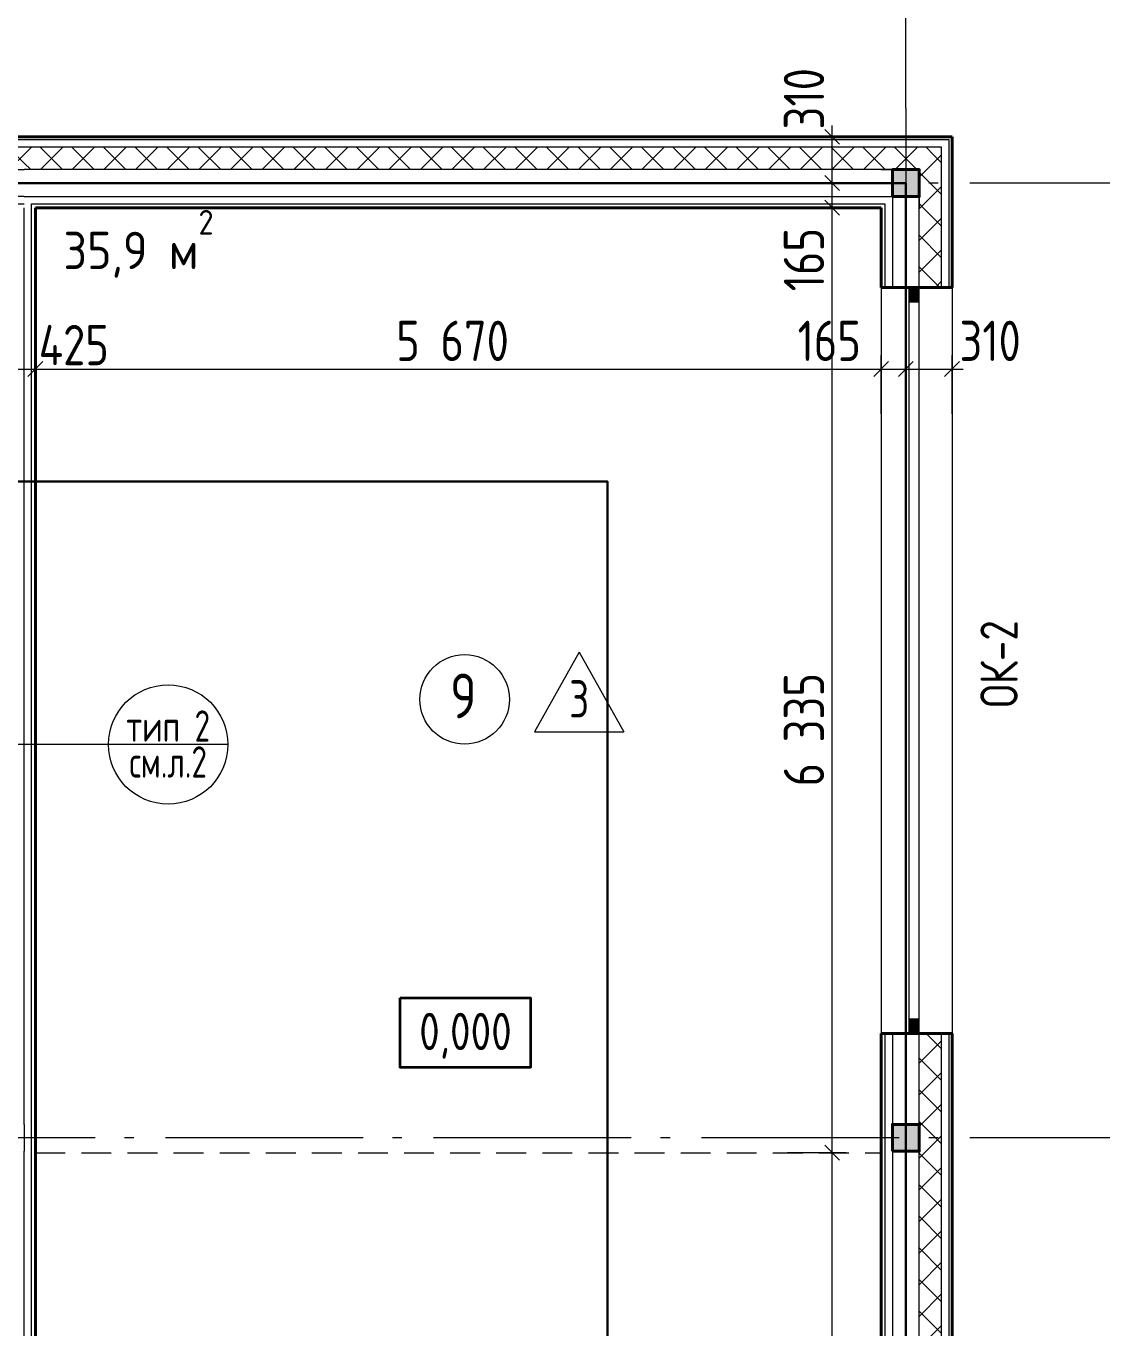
# Model space of a CAD drawing. Header units: millimetres. Extents: x -61690 to 288735, y 32617 to 77592.
# Drawn here: x 16481 to 23694, y 64181 to 72908 of the extents above; entities that cross this region are included whole.
import ezdxf
from ezdxf.enums import TextEntityAlignment as Align

# ---------------------------------------------------------------- set-up
doc = ezdxf.new("R2010")
doc.units = ezdxf.units.MM
doc.header["$MEASUREMENT"] = 0
doc.set_wipeout_variables(frame=1)
for name, pattern in [('Double Dashed', [1797.222233, 1325, -211.666656, 63.333344, -197.222233]), ('Hidden Line', [309, 200, -109]), ('Wipeout_Contour', [1000, 0, -1000])]:
    doc.linetypes.add(name, pattern=pattern)
for name, color, linetype, lineweight in [('0_Ном._пера__99', 7, 'Continuous', 40), ('колонны_Ном._пера__94', 252, 'Continuous', 13), ('колонны_Ном._пера__99', 7, 'Continuous', 40), ('марки окон дверей_Ном._пера__96', 7, 'Continuous', 13), ('Окна ArchiCAD_Ном._пера__96', 7, 'Continuous', 13), ('Окна ArchiCAD_Ном._пера__97', 7, 'Continuous', 20), ('Окна ArchiCAD_Ном._пера__99', 7, 'Continuous', 40), ('оси_Ном._пера__96', 7, 'Continuous', 13), ('площади_Ном._пера__96', 7, 'Continuous', 13), ('подп стены Инжзащита_Ном._пера__96', 7, 'Continuous', 13), ('размеры внутр_Ном._пера__51', 98, 'Continuous', 50), ('размеры внутр_Ном._пера__96', 7, 'Continuous', 13), ('стены наруж_Ном._пера__96', 7, 'Continuous', 13), ('стены наруж_Ном._пера__99', 7, 'Continuous', 40), ('текст_Ном._пера__98', 7, 'Continuous', 35), ('текст_Ном._пера__99', 7, 'Continuous', 40), ('чертеж_Ном._пера__96', 7, 'Continuous', 13), ('чертеж_Ном._пера__97', 7, 'Continuous', 20), ('экспликац проемов_Ном._пера__1', 7, 'Continuous', 25), ('экспликац проемов_Ном._пера__97', 7, 'Continuous', 20), ('№ помещений_Ном._пера__96', 7, 'Continuous', 13)]:
    doc.layers.add(name, color=color, linetype=linetype, lineweight=lineweight)
for name, color, linetype in [('колонны', 7, 'Continuous'), ('марки окон дверей', 7, 'Continuous'), ('Окна ArchiCAD', 7, 'Continuous'), ('оси', 7, 'Continuous'), ('подп стены Инжзащита', 7, 'Continuous'), ('размеры внутр', 7, 'Continuous'), ('стены наруж', 7, 'Continuous'), ('№ помещений', 7, 'Continuous')]:
    doc.layers.add(name, color=color, linetype=linetype)
doc.styles.add('СГЕНЕРИР_СТИЛЬ_1', font='isocp.shx')
doc.styles.add('СГЕНЕРИР_СТИЛЬ_2', font='gost_2_304-81_type.ttf')
doc.styles.add('СГЕНЕРИР_СТИЛЬ_3', font='CS_Gost2304.shx')
doc.styles.add('СГЕНЕРИР_СТИЛЬ_4', font='gost_2_304-81_type.ttf')
doc.dimstyles.new('СГЕНЕРИР_СТИЛЬ__4', dxfattribs={"dimtxt": 270.000005, "dimasz": 95, "dimexe": 0.18, "dimexo": 300, "dimgap": 0.09, "dimtad": 1, "dimdec": 0, "dimzin": 0, "dimdsep": 46, "dimtxsty": 'СГЕНЕРИР_СТИЛЬ_2', "dimblk": 'ARROWHEAD_6', "dimblk1": 'ARROWHEAD_6', "dimblk2": 'ARROWHEAD_6', "dimcen": 0.09, "dimclrd": 7, "dimclre": 7, "dimclrt": 98, "dimadec": 0, "dimazin": 0, "dimtfac": 1, "dimtdec": 4, "dimtmove": 0, "dimatfit": 3, "dimfxl": 1, "dimtolj": 1, "dimtzin": 0, "dimarcsym": 0})
doc.dimstyles.new('СГЕНЕРИР_СТИЛЬ__6', dxfattribs={"dimtxt": 270.000005, "dimasz": 95, "dimexe": 0.18, "dimexo": 300, "dimgap": 0.09, "dimtad": 1, "dimtih": 1, "dimtoh": 1, "dimdec": 0, "dimzin": 0, "dimdsep": 46, "dimtxsty": 'СГЕНЕРИР_СТИЛЬ_2', "dimblk": 'ARROWHEAD_6', "dimblk1": 'ARROWHEAD_6', "dimblk2": 'ARROWHEAD_6', "dimcen": 0.09, "dimclrd": 7, "dimclre": 7, "dimclrt": 98, "dimadec": 0, "dimazin": 0, "dimtfac": 1, "dimtdec": 4, "dimtmove": 0, "dimatfit": 3, "dimfxl": 1, "dimtolj": 1, "dimtzin": 0, "dimarcsym": 0})
doc.dimstyles.new('СГЕНЕРИР_СТИЛЬ__7', dxfattribs={"dimtxt": 270.000005, "dimasz": 95, "dimexe": 0.18, "dimexo": 300, "dimgap": 0.09, "dimtad": 1, "dimtih": 1, "dimtoh": 1, "dimdec": 0, "dimzin": 0, "dimdsep": 46, "dimtxsty": 'СГЕНЕРИР_СТИЛЬ_2', "dimblk": 'ARROWHEAD_6', "dimblk1": 'ARROWHEAD_6', "dimblk2": 'ARROWHEAD_6', "dimcen": 0.09, "dimclrd": 7, "dimclre": 7, "dimclrt": 98, "dimadec": 0, "dimazin": 0, "dimtfac": 1, "dimtdec": 4, "dimtmove": 2, "dimatfit": 3, "dimfxl": 1, "dimtolj": 1, "dimtzin": 0, "dimarcsym": 0})
pattern_1 = [(45, (0, 0), (-106.06602, 106.06602), []), (135, (0, 0), (106.06602, 106.06602), [])]

# ---------------------------------------------------------------- blocks, each defined once
blk = doc.blocks.new('Окно 16')
at = {"layer": 'Окна ArchiCAD_Ном._пера__96', "linetype": 'Continuous'}
for points in [[(-2500, -70), (-2405, -70), (-2405, 0), (-2500, 0)], [(2500, 0), (2405, 0), (2405, -70), (2500, -70)]]:
    blk.add_hatch(color=256, dxfattribs=at).paths.add_polyline_path(points)
for p, q in [((2405, 0), (-2405, 0)), ((-2405, -70), (2405, -70))]:
    blk.add_line(p, q, dxfattribs=at)
at = {"layer": 'Окна ArchiCAD_Ном._пера__97', "linetype": 'Continuous'}
for p, q in [((-2500, 220), (2500, 220)), ((-2405, 0), (-2500, 0)), ((-2405, -70), (-2405, 0)), ((2500, 0), (2405, 0)), ((2405, 0), (2405, -70)), ((-2500, -70), (-2405, -70)), ((2405, -70), (2500, -70)), ((-2500, -255), (2500, -255))]:
    blk.add_line(p, q, dxfattribs=at)
at = {"layer": 'Окна ArchiCAD_Ном._пера__99', "linetype": 'Continuous'}
for p, q in [((-2500, 0), (-2500, -70)), ((2500, 0), (2500, -70))]:
    blk.add_line(p, q, dxfattribs=at)
blk = doc.blocks.new('Стена_17_2', base_point=(22379, 71855.7))
at = {"layer": 'стены наруж_Ном._пера__96', "linetype": 'Continuous'}
h = blk.add_hatch(dxfattribs=at)
h.set_pattern_fill('УТЕПЛИТ_МЕЛКИЙ_0002', color=256, style=0, pattern_type=2)
h.set_pattern_definition(pattern_1)
h.paths.add_polyline_path([(22619, 71690.7), (22619, 72095.7), (22469, 71945.7), (22469, 71690.7)])
h = blk.add_hatch(dxfattribs=at)
h.set_pattern_fill('УТЕПЛИТ_МЕЛКИЙ_0002', color=256, style=0, pattern_type=2)
h.set_pattern_definition(pattern_1)
h.paths.add_polyline_path([(22469, 71690.7), (22469, 71155.7), (22619, 71155.7), (22619, 71690.7)])
h = blk.add_hatch(dxfattribs=at)
h.set_pattern_fill('УТЕПЛИТ_МЕЛКИЙ_0002', color=256, style=0, pattern_type=2)
h.set_pattern_definition(pattern_1)
h.paths.add_polyline_path([(22619, 66155.7), (22469, 66155.7), (22469, 65545.7), (22619, 65545.7)])
h = blk.add_hatch(dxfattribs=at)
h.set_pattern_fill('УТЕПЛИТ_МЕЛКИЙ_0002', color=256, style=0, pattern_type=2)
h.set_pattern_definition(pattern_1)
h.paths.add_polyline_path([(22619, 65365.7), (22619, 65545.7), (22469, 65545.7), (22469, 65365.7)])
h = blk.add_hatch(dxfattribs=at)
h.set_pattern_fill('УТЕПЛИТ_МЕЛКИЙ_0002', color=256, style=0, pattern_type=2)
h.set_pattern_definition(pattern_1)
h.paths.add_polyline_path([(22619, 63545.7), (22619, 65365.7), (22469, 65365.7), (22469, 63545.7)])
for p, q in [((22619, 71690.7), (22619, 72095.7)), ((22669, 71690.7), (22669, 72145.7)), ((22469, 71945.7), (22469, 71690.7)), ((22469, 71690.7), (22469, 71945.7)), ((22289, 71765.7), (22289, 71690.7)), ((22239, 71715.7), (22239, 71690.7)), ((22239, 71690.7), (22239, 71155.7)), ((22289, 71690.7), (22289, 71155.7)), ((22469, 71155.7), (22469, 71690.7)), ((22619, 71155.7), (22619, 71690.7)), ((22669, 71155.7), (22669, 71690.7)), ((22239, 66155.7), (22239, 65545.7)), ((22289, 66155.7), (22289, 65545.7)), ((22469, 65545.7), (22469, 66155.7)), ((22619, 65545.7), (22619, 66155.7)), ((22669, 65545.7), (22669, 66155.7)), ((22239, 65545.7), (22239, 65365.7)), ((22289, 65365.7), (22289, 65545.7)), ((22469, 65545.7), (22469, 65365.7)), ((22619, 65365.7), (22619, 65545.7)), ((22669, 65365.7), (22669, 65545.7)), ((22239, 65365.7), (22239, 63545.7)), ((22289, 65365.7), (22289, 63545.7)), ((22469, 63545.7), (22469, 65365.7)), ((22619, 63545.7), (22619, 65365.7)), ((22669, 63545.7), (22669, 65365.7))]:
    blk.add_line(p, q, dxfattribs=at)
at = {"layer": 'стены наруж_Ном._пера__99', "linetype": 'Continuous'}
for p, q in [((22239, 71155.7), (22214, 71155.7)), ((22289, 71155.7), (22239, 71155.7)), ((22399, 71155.7), (22289, 71155.7)), ((22469, 71155.7), (22399, 71155.7)), ((22619, 71155.7), (22469, 71155.7)), ((22669, 71155.7), (22619, 71155.7)), ((22689, 71155.7), (22669, 71155.7)), ((22239, 66155.7), (22214, 66155.7)), ((22289, 66155.7), (22239, 66155.7)), ((22399, 66155.7), (22289, 66155.7)), ((22469, 66155.7), (22399, 66155.7)), ((22619, 66155.7), (22469, 66155.7)), ((22669, 66155.7), (22619, 66155.7)), ((22689, 66155.7), (22669, 66155.7))]:
    blk.add_line(p, q, dxfattribs=at)
at = {"layer": 'стены наруж_Ном._пера__99', "linetype": 'Continuous', "flags": 128}
for points in [[(22689, 71155.7), (22689, 72165.7)], [(22214, 71690.7), (22214, 71155.7)], [(22214, 66155.7), (22214, 62955.7)], [(22689, 62955.7), (22689, 66155.7)]]:
    blk.add_lwpolyline(points, dxfattribs=at)
at = {"layer": 'Окна ArchiCAD', "color": 44, "linetype": 'Continuous', "lineweight": 35, "zscale": 1000, "rotation": 270}
blk.add_blockref('Окно 16', (22469, 68655.7), dxfattribs=at)
blk = doc.blocks.new('Стена_28_2', base_point=(16379, 71855.7))
at = {"layer": 'стены наруж_Ном._пера__96', "linetype": 'Continuous'}
h = blk.add_hatch(dxfattribs=at)
h.set_pattern_fill('УТЕПЛИТ_МЕЛКИЙ_0002', color=256, style=0, pattern_type=2)
h.set_pattern_definition(pattern_1)
h.paths.add_polyline_path([(16469, 72095.7), (16379, 72095.7), (16379, 71945.7), (16469, 71945.7)])
h = blk.add_hatch(dxfattribs=at)
h.set_pattern_fill('УТЕПЛИТ_МЕЛКИЙ_0002', color=256, style=0, pattern_type=2)
h.set_pattern_definition(pattern_1)
h.paths.add_polyline_path([(22214, 72095.7), (16469, 72095.7), (16469, 71945.7), (22214, 71945.7)])
h = blk.add_hatch(dxfattribs=at)
h.set_pattern_fill('УТЕПЛИТ_МЕЛКИЙ_0002', color=256, style=0, pattern_type=2)
h.set_pattern_definition(pattern_1)
h.paths.add_polyline_path([(22619, 72095.7), (22214, 72095.7), (22214, 71945.7), (22469, 71945.7)])
for p, q in [((16469, 72145.7), (16379, 72145.7)), ((16469, 72095.7), (16379, 72095.7)), ((22214, 72145.7), (16469, 72145.7)), ((22214, 72095.7), (16469, 72095.7)), ((22669, 72145.7), (22214, 72145.7)), ((22619, 72095.7), (22214, 72095.7)), ((16379, 71945.7), (16469, 71945.7)), ((22214, 71945.7), (16469, 71945.7)), ((22214, 71945.7), (22469, 71945.7)), ((22469, 71945.7), (22214, 71945.7)), ((16469, 71765.7), (16379, 71765.7)), ((16469, 71765.7), (22214, 71765.7)), ((22214, 71765.7), (22289, 71765.7)), ((16379, 71715.7), (16469, 71715.7)), ((16519, 71690.7), (16519, 71715.7)), ((16519, 71715.7), (22214, 71715.7)), ((22214, 71715.7), (22239, 71715.7))]:
    blk.add_line(p, q, dxfattribs=at)
at = {"layer": 'стены наруж_Ном._пера__99', "linetype": 'Continuous', "flags": 128}
for points in [[(22689, 72165.7), (16379, 72165.7)], [(16544, 71690.7), (22214, 71690.7)]]:
    blk.add_lwpolyline(points, dxfattribs=at)
blk = doc.blocks.new('Стена_62_2', base_point=(23235.7, 73356.4))
at = {"color": 254, "linetype": 'Wipeout_Contour', "lineweight": 0, "ltscale": 309538.307396}
blk.add_wipeout([(23235.7, 73356.4), (29031, 71802.6), (29215.1, 72134.6), (23284.2, 73724.7)], dxfattribs=at).dxf.layer = 'подп стены Инжзащита'
at = {"color": 254, "linetype": 'Wipeout_Contour', "lineweight": 0, "ltscale": 311296.743121}
blk.add_wipeout([(23284.2, 73724.7), (29215.1, 72134.6), (29466.9, 72588.7), (23350.6, 74228.5)], dxfattribs=at).dxf.layer = 'подп стены Инжзащита'
at = {"layer": 'подп стены Инжзащита_Ном._пера__96', "linetype": 'Continuous'}
blk.add_line((23284.2, 73724.7), (29215.1, 72134.6), dxfattribs=at)
at = {"layer": 'подп стены Инжзащита_Ном._пера__96', "linetype": 'Continuous', "flags": 128}
for points in [[(29466.9, 72588.7), (23350.6, 74228.5)], [(23235.7, 73356.4), (29031, 71802.6)]]:
    blk.add_lwpolyline(points, dxfattribs=at)
blk = doc.blocks.new('Стена_77_2', base_point=(16379, 63580.7))
at = {"layer": 'стены наруж_Ном._пера__96', "linetype": 'Continuous'}
for p, q in [((16139, 71690.7), (16139, 65545.7)), ((16289, 71690.7), (16289, 65545.7)), ((16469, 65545.7), (16469, 71690.7)), ((16519, 65545.7), (16519, 71690.7)), ((16139, 65545.7), (16139, 65365.7)), ((16289, 65365.7), (16289, 65545.7)), ((16469, 65545.7), (16469, 65365.7)), ((16519, 65365.7), (16519, 65545.7)), ((16139, 65365.7), (16139, 63580.7)), ((16289, 65365.7), (16289, 63580.7)), ((16469, 63580.7), (16469, 65365.7)), ((16519, 63580.7), (16519, 65365.7))]:
    blk.add_line(p, q, dxfattribs=at)
at = {"layer": 'стены наруж_Ном._пера__99', "linetype": 'Continuous', "flags": 128}
for points in [[(16119, 71690.7), (16119, 63580.7)], [(16544, 63580.7), (16544, 71690.7)]]:
    blk.add_lwpolyline(points, dxfattribs=at)
blk = doc.blocks.new('Колонна_15_2', base_point=(22379, 71855.7))
at = {"layer": 'колонны_Ном._пера__94', "linetype": 'Continuous'}
blk.add_hatch(color=256, dxfattribs=at).paths.add_polyline_path([(22289, 71765.7), (22469, 71765.7), (22469, 71945.7), (22289, 71945.7)])
at = {"layer": 'колонны_Ном._пера__99', "linetype": 'Continuous', "flags": 128}
blk.add_lwpolyline([(22289, 71765.7), (22469, 71765.7), (22469, 71945.7), (22289, 71945.7)], close=True, dxfattribs=at)
blk = doc.blocks.new('Колонна_16_2', base_point=(22379, 65455.7))
at = {"layer": 'колонны_Ном._пера__94', "linetype": 'Continuous'}
blk.add_hatch(color=256, dxfattribs=at).paths.add_polyline_path([(22289, 65365.7), (22469, 65365.7), (22469, 65545.7), (22289, 65545.7)])
at = {"layer": 'колонны_Ном._пера__99', "linetype": 'Continuous', "flags": 128}
blk.add_lwpolyline([(22289, 65365.7), (22469, 65365.7), (22469, 65545.7), (22289, 65545.7)], close=True, dxfattribs=at)
blk = doc.blocks.new('Стандартный маркер сетки_13')
at = {"layer": 'оси_Ном._пера__96', "linetype": 'Double Dashed'}
for q in [(0, 0), (20403.4, 0)]:
    blk.add_line((900, 0), q, dxfattribs=at)
at = {"layer": 'оси_Ном._пера__96', "style": 'СГЕНЕРИР_СТИЛЬ_2'}
blk.add_attdef('AC_MarkerText_1', text='', height=350, rotation=90, dxfattribs=at).set_placement((21973.1, -225.7), align=Align.BOTTOM_LEFT)
blk = doc.blocks.new('Стандартный маркер сетки_16')
at = {"layer": 'оси_Ном._пера__96', "linetype": 'Double Dashed'}
blk.add_line((900, 0), (41068.3, 0), dxfattribs=at)
at = {"layer": 'оси_Ном._пера__96', "style": 'СГЕНЕРИР_СТИЛЬ_2'}
blk.add_attdef('AC_MarkerText_1', text='', height=350, rotation=180, dxfattribs=at).set_placement((-260.8, 269.7), align=Align.BOTTOM_LEFT)
blk = doc.blocks.new('Номер помещения 15_8')
at = {"layer": '№ помещений_Ном._пера__96', "linetype": 'Continuous'}
blk.add_circle((0, 0), 300, dxfattribs=at)
at = {"layer": '№ помещений_Ном._пера__96', "insert": (-97.5, 23.3), "char_height": 300, "attachment_point": 4, "style": 'СГЕНЕРИР_СТИЛЬ_3'}
blk.add_mtext('{9}', dxfattribs=at)
blk = doc.blocks.new('Номер помещения 16_5')
at = {"layer": 'марки окон дверей_Ном._пера__96', "insert": (-316.4, 19.4), "char_height": 250, "attachment_point": 4, "style": 'СГЕНЕРИР_СТИЛЬ_3'}
blk.add_mtext('{ОК-2}', dxfattribs=at)
blk = doc.blocks.new('*D215')
at = {"layer": 'размеры внутр_Ном._пера__96', "linetype": 'Continuous', "transparency": 16777216}
for p, q in [((26646.4, 71855.7), (26646.4, 71930.7)), ((26740.1, 71855.7), (26346.4, 71855.7)), ((26696.4, 71805.7), (26596.4, 71905.7)), ((26646.4, 57455.7), (26646.4, 71855.7)), ((26740.1, 57455.7), (26346.4, 57455.7)), ((26596.4, 57505.7), (26696.4, 57405.7)), ((26646.4, 57380.7), (26646.4, 57455.7))]:
    blk.add_line(p, q, dxfattribs=at)
at = {"layer": 'размеры внутр_Ном._пера__51', "transparency": 16777216, "insert": (26592.4, 64105.8), "char_height": 270, "attachment_point": 7, "rotation": 90, "style": 'СГЕНЕРИР_СТИЛЬ_2'}
blk.add_mtext('{14\xa0400}', dxfattribs=at)
blk = doc.blocks.new('ARROWHEAD_6')
at = {"color": 0, "linetype": 'Continuous', "lineweight": 0}
for p, q in [((0, 0), (-1, 0)), ((-0.5, -0.5), (0.5, 0.5))]:
    blk.add_line(p, q, dxfattribs=at)
blk = doc.blocks.new('*D230')
at = {"layer": 'размеры внутр_Ном._пера__96', "linetype": 'Continuous', "transparency": 16777216}
for p, q in [((21835.3, 65405.7), (21935.3, 65305.7)), ((21979, 65355.7), (21585.3, 65355.7)), ((21885.3, 57620.7), (21885.3, 65355.7)), ((21979, 57620.7), (21585.3, 57620.7)), ((21835.3, 57670.7), (21935.3, 57570.7))]:
    blk.add_line(p, q, dxfattribs=at)
at = {"layer": 'размеры внутр_Ном._пера__51', "transparency": 16777216, "char_height": 270, "attachment_point": 7, "rotation": 90, "style": 'СГЕНЕРИР_СТИЛЬ_2'}
for s, insert in [('{7\xa0735}', (21831.3, 61286.6)), ('{165}', (21831.3, 57670.7))]:
    blk.add_mtext(s, dxfattribs=dict(at, insert=insert))
blk = doc.blocks.new('*D231')
at = {"layer": 'размеры внутр_Ном._пера__96', "linetype": 'Continuous', "transparency": 16777216}
for p, q in [((21835.3, 71740.7), (21935.3, 71640.7)), ((21979, 71690.7), (21585.3, 71690.7)), ((21885.3, 65355.7), (21885.3, 71690.7)), ((21835.3, 65405.7), (21935.3, 65305.7)), ((21979, 65355.7), (21585.3, 65355.7))]:
    blk.add_line(p, q, dxfattribs=at)
at = {"layer": 'размеры внутр_Ном._пера__51', "transparency": 16777216, "char_height": 270, "attachment_point": 7, "rotation": 90, "style": 'СГЕНЕРИР_СТИЛЬ_2'}
for s, insert in [('{165}', (21831.3, 71130.1)), ('{6\xa0335}', (21831.3, 67811))]:
    blk.add_mtext(s, dxfattribs=dict(at, insert=insert))
blk = doc.blocks.new('*D232')
at = {"layer": 'размеры внутр_Ном._пера__96', "linetype": 'Continuous', "transparency": 16777216}
for p, q in [((22185.3, 71855.7), (21791.5, 71855.7)), ((21835.3, 71905.7), (21935.3, 71805.7)), ((21885.3, 71690.7), (21885.3, 71855.7)), ((21835.3, 71740.7), (21935.3, 71640.7)), ((21979, 71690.7), (21585.3, 71690.7))]:
    blk.add_line(p, q, dxfattribs=at)
blk = doc.blocks.new('*D233')
at = {"layer": 'размеры внутр_Ном._пера__96', "linetype": 'Continuous', "transparency": 16777216}
for p, q in [((21935.3, 72115.7), (21835.3, 72215.7)), ((21885.3, 72165.7), (21885.3, 72240.7)), ((22185.3, 72165.7), (21791.5, 72165.7)), ((21885.3, 71855.7), (21885.3, 72165.7)), ((22185.3, 71855.7), (21791.5, 71855.7)), ((21835.3, 71905.7), (21935.3, 71805.7))]:
    blk.add_line(p, q, dxfattribs=at)
at = {"layer": 'размеры внутр_Ном._пера__51', "transparency": 16777216, "insert": (21831.3, 72215.7), "char_height": 270, "attachment_point": 7, "rotation": 90, "style": 'СГЕНЕРИР_СТИЛЬ_2'}
blk.add_mtext('{310}', dxfattribs=at)
blk = doc.blocks.new('*D234')
at = {"layer": 'размеры внутр_Ном._пера__96', "linetype": 'Continuous', "transparency": 16777216}
for p, q in [((16119, 70309), (16119, 70702.8)), ((16544, 70309), (16544, 70702.8)), ((16044, 70609), (16119, 70609)), ((16169, 70659), (16069, 70559)), ((16119, 70609), (16544, 70609)), ((16594, 70659), (16494, 70559))]:
    blk.add_line(p, q, dxfattribs=at)
blk = doc.blocks.new('*D235')
at = {"layer": 'размеры внутр_Ном._пера__96', "linetype": 'Continuous', "transparency": 16777216}
for p, q in [((16544, 70309), (16544, 70702.8)), ((22214, 70309), (22214, 70702.8)), ((16594, 70659), (16494, 70559)), ((16544, 70609), (22214, 70609)), ((22264, 70659), (22164, 70559))]:
    blk.add_line(p, q, dxfattribs=at)
at = {"layer": 'размеры внутр_Ном._пера__51', "transparency": 16777216, "char_height": 270, "attachment_point": 7, "style": 'СГЕНЕРИР_СТИЛЬ_2'}
for s, insert in [('{425}', (16566.5, 70635)), ('{5\xa0670}', (18962.7, 70663)), ('{165}', (21653.5, 70663))]:
    blk.add_mtext(s, dxfattribs=dict(at, insert=insert))
blk = doc.blocks.new('*D236')
at = {"layer": 'размеры внутр_Ном._пера__96', "linetype": 'Continuous', "transparency": 16777216}
for p, q in [((22379, 70515.3), (22379, 70909)), ((22214, 70309), (22214, 70702.8)), ((22264, 70659), (22164, 70559)), ((22214, 70609), (22379, 70609)), ((22429, 70659), (22329, 70559))]:
    blk.add_line(p, q, dxfattribs=at)
blk = doc.blocks.new('*D237')
at = {"layer": 'размеры внутр_Ном._пера__96', "linetype": 'Continuous', "transparency": 16777216}
for p, q in [((22379, 70515.3), (22379, 70909)), ((22689, 70309), (22689, 70702.8)), ((22429, 70659), (22329, 70559)), ((22379, 70609), (22689, 70609)), ((22639, 70559), (22739, 70659)), ((22689, 70609), (22764, 70609))]:
    blk.add_line(p, q, dxfattribs=at)
at = {"layer": 'размеры внутр_Ном._пера__51', "transparency": 16777216, "insert": (22739, 70663), "char_height": 270, "attachment_point": 7, "style": 'СГЕНЕРИР_СТИЛЬ_2'}
blk.add_mtext('{310}', dxfattribs=at)
blk = doc.blocks.new('*D303')
at = {"layer": 'размеры внутр_Ном._пера__96', "linetype": 'Continuous', "transparency": 16777216}
for p, q in [((25540.1, 65455.7), (25146.4, 65455.7)), ((25396.4, 65505.7), (25496.4, 65405.7)), ((25446.4, 62955.7), (25446.4, 65455.7)), ((25540.1, 62955.7), (25146.4, 62955.7)), ((25396.4, 63005.7), (25496.4, 62905.7))]:
    blk.add_line(p, q, dxfattribs=at)
at = {"layer": 'размеры внутр_Ном._пера__51', "transparency": 16777216, "insert": (25392.4, 63748.8), "char_height": 270, "attachment_point": 7, "rotation": 90, "style": 'СГЕНЕРИР_СТИЛЬ_2'}
blk.add_mtext('{2\xa0500}', dxfattribs=at)
blk = doc.blocks.new('*D304')
at = {"layer": 'размеры внутр_Ном._пера__96', "linetype": 'Continuous', "transparency": 16777216}
for p, q in [((25540.1, 66155.7), (25146.4, 66155.7)), ((25396.4, 66205.7), (25496.4, 66105.7)), ((25446.4, 65455.7), (25446.4, 66155.7)), ((25540.1, 65455.7), (25146.4, 65455.7)), ((25396.4, 65505.7), (25496.4, 65405.7))]:
    blk.add_line(p, q, dxfattribs=at)
at = {"layer": 'размеры внутр_Ном._пера__51', "transparency": 16777216, "insert": (25392.4, 65522.9), "char_height": 270, "attachment_point": 7, "rotation": 90, "style": 'СГЕНЕРИР_СТИЛЬ_2'}
blk.add_mtext('{700}', dxfattribs=at)
blk = doc.blocks.new('*D305')
at = {"layer": 'размеры внутр_Ном._пера__96', "linetype": 'Continuous', "transparency": 16777216}
for p, q in [((25540.1, 71155.7), (25146.4, 71155.7)), ((25396.4, 71205.7), (25496.4, 71105.7)), ((25446.4, 66155.7), (25446.4, 71155.7)), ((25540.1, 66155.7), (25146.4, 66155.7)), ((25396.4, 66205.7), (25496.4, 66105.7))]:
    blk.add_line(p, q, dxfattribs=at)
at = {"layer": 'размеры внутр_Ном._пера__51', "transparency": 16777216, "insert": (25392.4, 68198.8), "char_height": 270, "attachment_point": 7, "rotation": 90, "style": 'СГЕНЕРИР_СТИЛЬ_2'}
blk.add_mtext('{5\xa0000}', dxfattribs=at)
blk = doc.blocks.new('*D306')
at = {"layer": 'размеры внутр_Ном._пера__96', "linetype": 'Continuous', "transparency": 16777216}
for p, q in [((25540.1, 71855.7), (25146.4, 71855.7)), ((25396.4, 71905.7), (25496.4, 71805.7)), ((25446.4, 71155.7), (25446.4, 71855.7)), ((25540.1, 71155.7), (25146.4, 71155.7)), ((25396.4, 71205.7), (25496.4, 71105.7))]:
    blk.add_line(p, q, dxfattribs=at)
at = {"layer": 'размеры внутр_Ном._пера__51', "transparency": 16777216, "insert": (25392.4, 71222.9), "char_height": 270, "attachment_point": 7, "rotation": 90, "style": 'СГЕНЕРИР_СТИЛЬ_2'}
blk.add_mtext('{700}', dxfattribs=at)
blk = doc.blocks.new('*D307')
at = {"layer": 'размеры внутр_Ном._пера__96', "linetype": 'Continuous', "transparency": 16777216}
for p, q in [((25446.4, 72455.7), (25446.4, 72530.7)), ((25540.1, 72455.7), (25146.4, 72455.7)), ((25496.4, 72405.7), (25396.4, 72505.7)), ((25446.4, 71855.7), (25446.4, 72455.7)), ((25540.1, 71855.7), (25146.4, 71855.7)), ((25396.4, 71905.7), (25496.4, 71805.7))]:
    blk.add_line(p, q, dxfattribs=at)
at = {"layer": 'размеры внутр_Ном._пера__51', "transparency": 16777216, "insert": (25392.4, 72505.7), "char_height": 270, "attachment_point": 7, "rotation": 90, "style": 'СГЕНЕРИР_СТИЛЬ_2'}
blk.add_mtext('{600}', dxfattribs=at)
blk = doc.blocks.new('*D329')
at = {"layer": 'размеры внутр_Ном._пера__96', "linetype": 'Continuous', "transparency": 16777216}
for p, q in [((22214, 59414.9), (22214, 59808.6)), ((19429, 59558.6), (19329, 59458.6)), ((19379, 59208.6), (19379, 59602.4)), ((22264, 59558.6), (22164, 59458.6)), ((19379, 59508.6), (22214, 59508.6))]:
    blk.add_line(p, q, dxfattribs=at)
at = {"layer": 'размеры внутр_Ном._пера__51', "transparency": 16777216, "char_height": 270, "attachment_point": 7, "style": 'СГЕНЕРИР_СТИЛЬ_2'}
for s, insert in [('{2\xa0835}', (20030.7, 59562.6)), ('{475}', (21572.3, 59562.6))]:
    blk.add_mtext(s, dxfattribs=dict(at, insert=insert))
blk = doc.blocks.new('*D330')
at = {"layer": 'размеры внутр_Ном._пера__96', "linetype": 'Continuous', "transparency": 16777216}
for p, q in [((22214, 59414.9), (22214, 59808.6)), ((22689, 59414.9), (22689, 59808.6)), ((22264, 59558.6), (22164, 59458.6)), ((22639, 59458.6), (22739, 59558.6)), ((22214, 59508.6), (22689, 59508.6)), ((22689, 59508.6), (22764, 59508.6))]:
    blk.add_line(p, q, dxfattribs=at)
blk = doc.blocks.new('Стандартный маркер сетки_18')
at = {"layer": 'оси_Ном._пера__96', "linetype": 'Double Dashed'}
blk.add_line((900, 0), (76534.9, 0), dxfattribs=at)
at = {"layer": 'оси_Ном._пера__96', "style": 'СГЕНЕРИР_СТИЛЬ_2'}
for tag, p in [('AC_MarkerText_1_1', (-243.9, 269.7)), ('AC_MarkerText_1_2', (77991.1, 269.7))]:
    blk.add_attdef(tag, text='', height=350, rotation=180, dxfattribs=at).set_placement(p, align=Align.BOTTOM_LEFT)

msp = doc.modelspace()

# ---------------------------------------------------------------- linework, layer by layer
at = {"color": 3, "lineweight": 30}
msp.add_lwpolyline([(16379, 71855.7), (22379, 71855.7), (22379, 57455.7), (16379, 57455.7), (16379, 63455.7)], dxfattribs=at)
msp.add_lwpolyline([(18379, 63455.7), (16379, 63455.7), (16379, 57455.7), (22379, 57455.7), (22379, 71855.7), (16379, 71855.7), (16379, 69855.7), (20379, 69855.7), (20379, 59455.7), (18379, 59455.7)], close=True, dxfattribs=at)
at = {"layer": 'текст_Ном._пера__98', "linetype": 'Continuous', "flags": 128}
msp.add_lwpolyline([(18990.5, 66395), (19863.8, 66395), (19863.8, 65926.8), (18990.5, 65926.8)], close=True, dxfattribs=at)
at = {"layer": 'чертеж_Ном._пера__96', "linetype": 'Continuous'}
for p, q in [((17034.3, 68092.5), (15989.9, 68092.5)), ((17834.3, 68092.5), (17034.3, 68092.5))]:
    msp.add_line(p, q, dxfattribs=at)
at = {"layer": 'чертеж_Ном._пера__96', "linetype": 'Hidden Line'}
msp.add_line((16544, 65355.7), (22214, 65355.7), dxfattribs=at)
at = {"layer": 'чертеж_Ном._пера__97', "linetype": 'Continuous'}
msp.add_circle((17434.3, 68092.5), 400, dxfattribs=at)
at = {"layer": 'экспликац проемов_Ном._пера__97', "linetype": 'Continuous'}
for p, q in [((20189.6, 68711.4), (19889.6, 68178.1)), ((20189.6, 68711.4), (20489.6, 68178.1)), ((19889.6, 68178.1), (20489.6, 68178.1))]:
    msp.add_line(p, q, dxfattribs=at)

# ---------------------------------------------------------------- block references
at = {"layer": 'колонны'}
for name, p in [('Колонна_15_2', (22379, 71855.7)), ('Колонна_16_2', (22379, 65455.7))]:
    msp.add_blockref(name, p, dxfattribs=at)
at = {"layer": 'марки окон дверей', "color": 102, "linetype": 'Continuous', "lineweight": 15, "zscale": 1000, "rotation": 90}
msp.add_blockref('Номер помещения 16_5', (23024, 68655.7), dxfattribs=at)
at = {"layer": 'оси', "color": 251, "linetype": 'Continuous', "lineweight": 13, "zscale": 1000}
for name, p, rotation in [('Стандартный маркер сетки_13', (22379, 73257.1), 270), ('Стандартный маркер сетки_16', (26830, 65455.7), 180)]:
    msp.add_blockref(name, p, dxfattribs=dict(at, rotation=rotation))
at = {"layer": 'подп стены Инжзащита'}
msp.add_blockref('Стена_62_2', (23235.7, 73356.4), dxfattribs=at)
at = {"layer": 'стены наруж'}
for name, p in [('Стена_28_2', (16379, 71855.7)), ('Стена_17_2', (22379, 71855.7)), ('Стена_77_2', (16379, 63580.7))]:
    msp.add_blockref(name, p, dxfattribs=at)
at = {"layer": '№ помещений', "color": 102, "linetype": 'Continuous', "lineweight": 15, "zscale": 1000}
msp.add_blockref('Номер помещения 15_8', (19421.7, 68394.8), dxfattribs=at)

# ---------------------------------------------------------------- texts
at = {"layer": '0_Ном._пера__99', "linetype": 'Continuous', "insert": (17434.3, 68095.6), "char_height": 210, "attachment_point": 5, "line_spacing_factor": 0.687273, "style": 'СГЕНЕРИР_СТИЛЬ_2'}
msp.add_mtext('{\\W0.900000x;тип 2\\Pсм.л.2}', dxfattribs=at)
at = {"layer": 'площади_Ном._пера__96', "insert": (16732.8, 71221.1), "char_height": 250, "attachment_point": 7, "style": 'СГЕНЕРИР_СТИЛЬ_1'}
msp.add_mtext('{35,9 м{\\H0.66x;\\S2^  ;}}', dxfattribs=at)
at = {"layer": 'текст_Ном._пера__99', "linetype": 'Continuous', "insert": (19427.2, 66139.7), "char_height": 250, "attachment_point": 5, "style": 'СГЕНЕРИР_СТИЛЬ_4'}
msp.add_mtext('{0,000}', dxfattribs=at)
at = {"layer": 'экспликац проемов_Ном._пера__1', "linetype": 'Continuous', "insert": (20189.6, 68398.4), "char_height": 250, "attachment_point": 5, "style": 'СГЕНЕРИР_СТИЛЬ_2'}
msp.add_mtext('{\\W0.950000x;3}', dxfattribs=at)

# ---------------------------------------------------------------- dimensions: what is measured, and where the dimension line sits
at = {"layer": 'размеры внутр', "linetype": 'Continuous'}
for base, p1, p2, picture, middle in [((21885.3, 72165.7), (22379, 71855.7), (22689, 72165.7), '*D233', (21696.3, 72523)), ((21885.3, 71855.7), (19379, 71690.7), (22379, 71855.7), '*D232', (21696.3, 71437.5)), ((21885.3, 71690.7), (17373.6, 65355.7), (19379, 71690.7), '*D231', (21696.3, 68272.6)), ((25446.4, 71155.7), (22689, 66155.7), (22689, 71155.7), '*D305', (25257.4, 68660.4)), ((25446.4, 66155.7), (23669.9, 65455.7), (22689, 66155.7), '*D304', (25257.4, 65830.2)), ((25446.4, 65455.7), (22689, 62955.7), (23669.9, 65455.7), '*D303', (25257.4, 64210.4)), ((21885.3, 65355.7), (19379, 57620.7), (17373.6, 65355.7), '*D230', (21696.3, 61748.2))]:
    dim = msp.add_linear_dim(base=base, p1=p1, p2=p2, angle=90, dimstyle='СГЕНЕРИР_СТИЛЬ__4', dxfattribs=at)
    dim.commit()
    dim.dimension.update_dxf_attribs({"geometry": picture, "text_midpoint": middle, "dimtype": 160, "text_rotation": 90})
for base, p1, p2, dimstyle, picture, middle in [((22379, 70609), (22214, 64655.7), (22379, 72555.2), 'СГЕНЕРИР_СТИЛЬ__6', '*D236', (21960.8, 70798)), ((22214, 70609), (16544, 67718.2), (22214, 64655.7), 'СГЕНЕРИР_СТИЛЬ__6', '*D235', (19424.3, 70798)), ((16544, 70609), (16119, 67718.2), (16544, 67718.2), 'СГЕНЕРИР_СТИЛЬ__7', '*D234', (16873.8, 70770)), ((22214, 59508.6), (19379, 59355.7), (22214, 64655.7), 'СГЕНЕРИР_СТИЛЬ__6', '*D329', (20492.3, 59697.6)), ((22689, 59508.6), (22214, 64655.7), (22689, 64655.7), 'СГЕНЕРИР_СТИЛЬ__6', '*D330', (21879.6, 59697.6))]:
    dim = msp.add_linear_dim(base=base, p1=p1, p2=p2, dimstyle=dimstyle, dxfattribs=at)
    dim.commit()
    dim.dimension.update_dxf_attribs({"geometry": picture, "text_midpoint": middle, "dimtype": 160})

# ---------------------------------------------------------------- next in the draw order: block references
at = {"layer": 'оси', "color": 251, "linetype": 'Continuous', "lineweight": 13, "zscale": 1000, "rotation": 180}
msp.add_blockref('Стандартный маркер сетки_18', (26830, 71855.7), dxfattribs=at)

# ---------------------------------------------------------------- next in the draw order: dimensions: what is measured, and where the dimension line sits
at = {"layer": 'размеры внутр', "linetype": 'Continuous'}
for base, p1, p2, picture, middle in [((25446.4, 72455.7), (23615.8, 71855.7), (22979, 72455.7), '*D307', (25257.4, 72813)), ((26646.4, 71855.7), (23334.9, 57455.7), (23427.5, 71855.7), '*D215', (26457.4, 64669.9)), ((25446.4, 71855.7), (22689, 71155.7), (23615.8, 71855.7), '*D306', (25257.4, 71530.2))]:
    dim = msp.add_linear_dim(base=base, p1=p1, p2=p2, angle=90, dimstyle='СГЕНЕРИР_СТИЛЬ__4', dxfattribs=at)
    dim.commit()
    dim.dimension.update_dxf_attribs({"geometry": picture, "text_midpoint": middle, "dimtype": 160, "text_rotation": 90})
dim = msp.add_linear_dim(base=(22689, 70609), p1=(22379, 72555.2), p2=(22689, 64655.7), dimstyle='СГЕНЕРИР_СТИЛЬ__6', dxfattribs=at)
dim.commit()
dim.dimension.update_dxf_attribs({"geometry": '*D237', "text_midpoint": (23046.3, 70798), "dimtype": 160})

doc.saveas('drawing.dxf')
